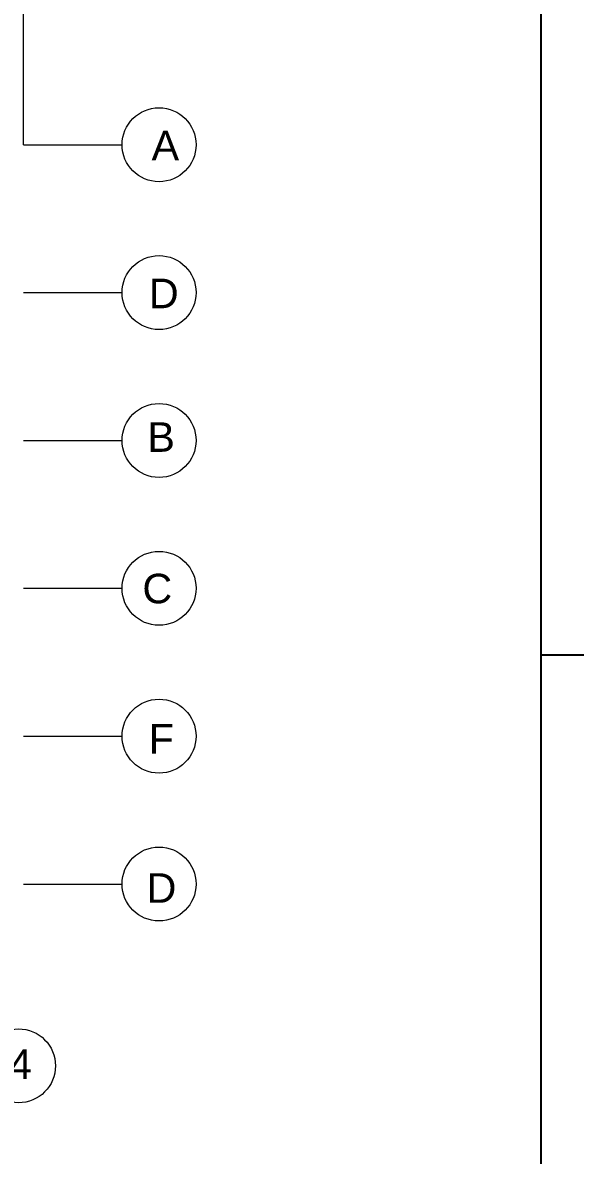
# Model space of a CAD drawing. Header units: millimetres. Extents: x 2391 to 3323, y 1596 to 2537.
# Drawn here: x 2988.64 to 3011.06, y 2169.51 to 2215.47 of the extents above; entities that cross this region are included whole.
import ezdxf

# ---------------------------------------------------------------- set-up
doc = ezdxf.new("R2010")
doc.units = ezdxf.units.MM
doc.layers.add('doors and windows schedule', color=11, linetype='Continuous')
doc.layers.add('Lightning text', color=211, linetype='Continuous')
doc.styles.get("Standard").update_dxf_attribs({"font": 'arial.ttf'})

msp = doc.modelspace()

# ---------------------------------------------------------------- linework, layer by layer
at = {"color": 11, "true_color": 0xf27172}
for p, q in [((3009.654, 2319.18), (3009.654, 2060.459)), ((3009.654, 2189.819), (3323.401, 2189.819))]:
    msp.add_line(p, q, dxfattribs=at)
at = {"layer": 'Lightning text', "linetype": 'ByBlock', "lineweight": 13, "ltscale": 0.02}
for p, q in [((2988.672, 2210.516), (2988.672, 2218.516)), ((2988.672, 2210.516), (2992.672, 2210.516)), ((2988.672, 2204.516), (2992.672, 2204.516)), ((2988.672, 2198.516), (2992.672, 2198.516)), ((2988.672, 2192.516), (2992.672, 2192.516)), ((2988.672, 2186.516), (2992.672, 2186.516)), ((2988.672, 2180.516), (2992.672, 2180.516))]:
    msp.add_line(p, q, dxfattribs=at)
for centre in [(2994.172, 2210.516), (2994.172, 2204.516), (2994.172, 2198.516), (2994.172, 2192.516), (2994.172, 2186.516), (2994.172, 2180.516), (2988.472, 2173.139)]:
    msp.add_circle(centre, 1.5, dxfattribs=at)

# ---------------------------------------------------------------- texts
at = {"layer": 'doors and windows schedule'}
for s, p in [('A', (2993.869, 2209.884)), ('D', (2993.759, 2203.882)), ('B', (2993.698, 2198.054)), ('C', (2993.496, 2191.907)), ('F', (2993.75, 2185.811)), ('D', (2993.665, 2179.755)), ('4', (2988.081, 2172.607))]:
    msp.add_text(s, height=1.2, dxfattribs=at).set_placement(p)

doc.saveas('drawing.dxf')
